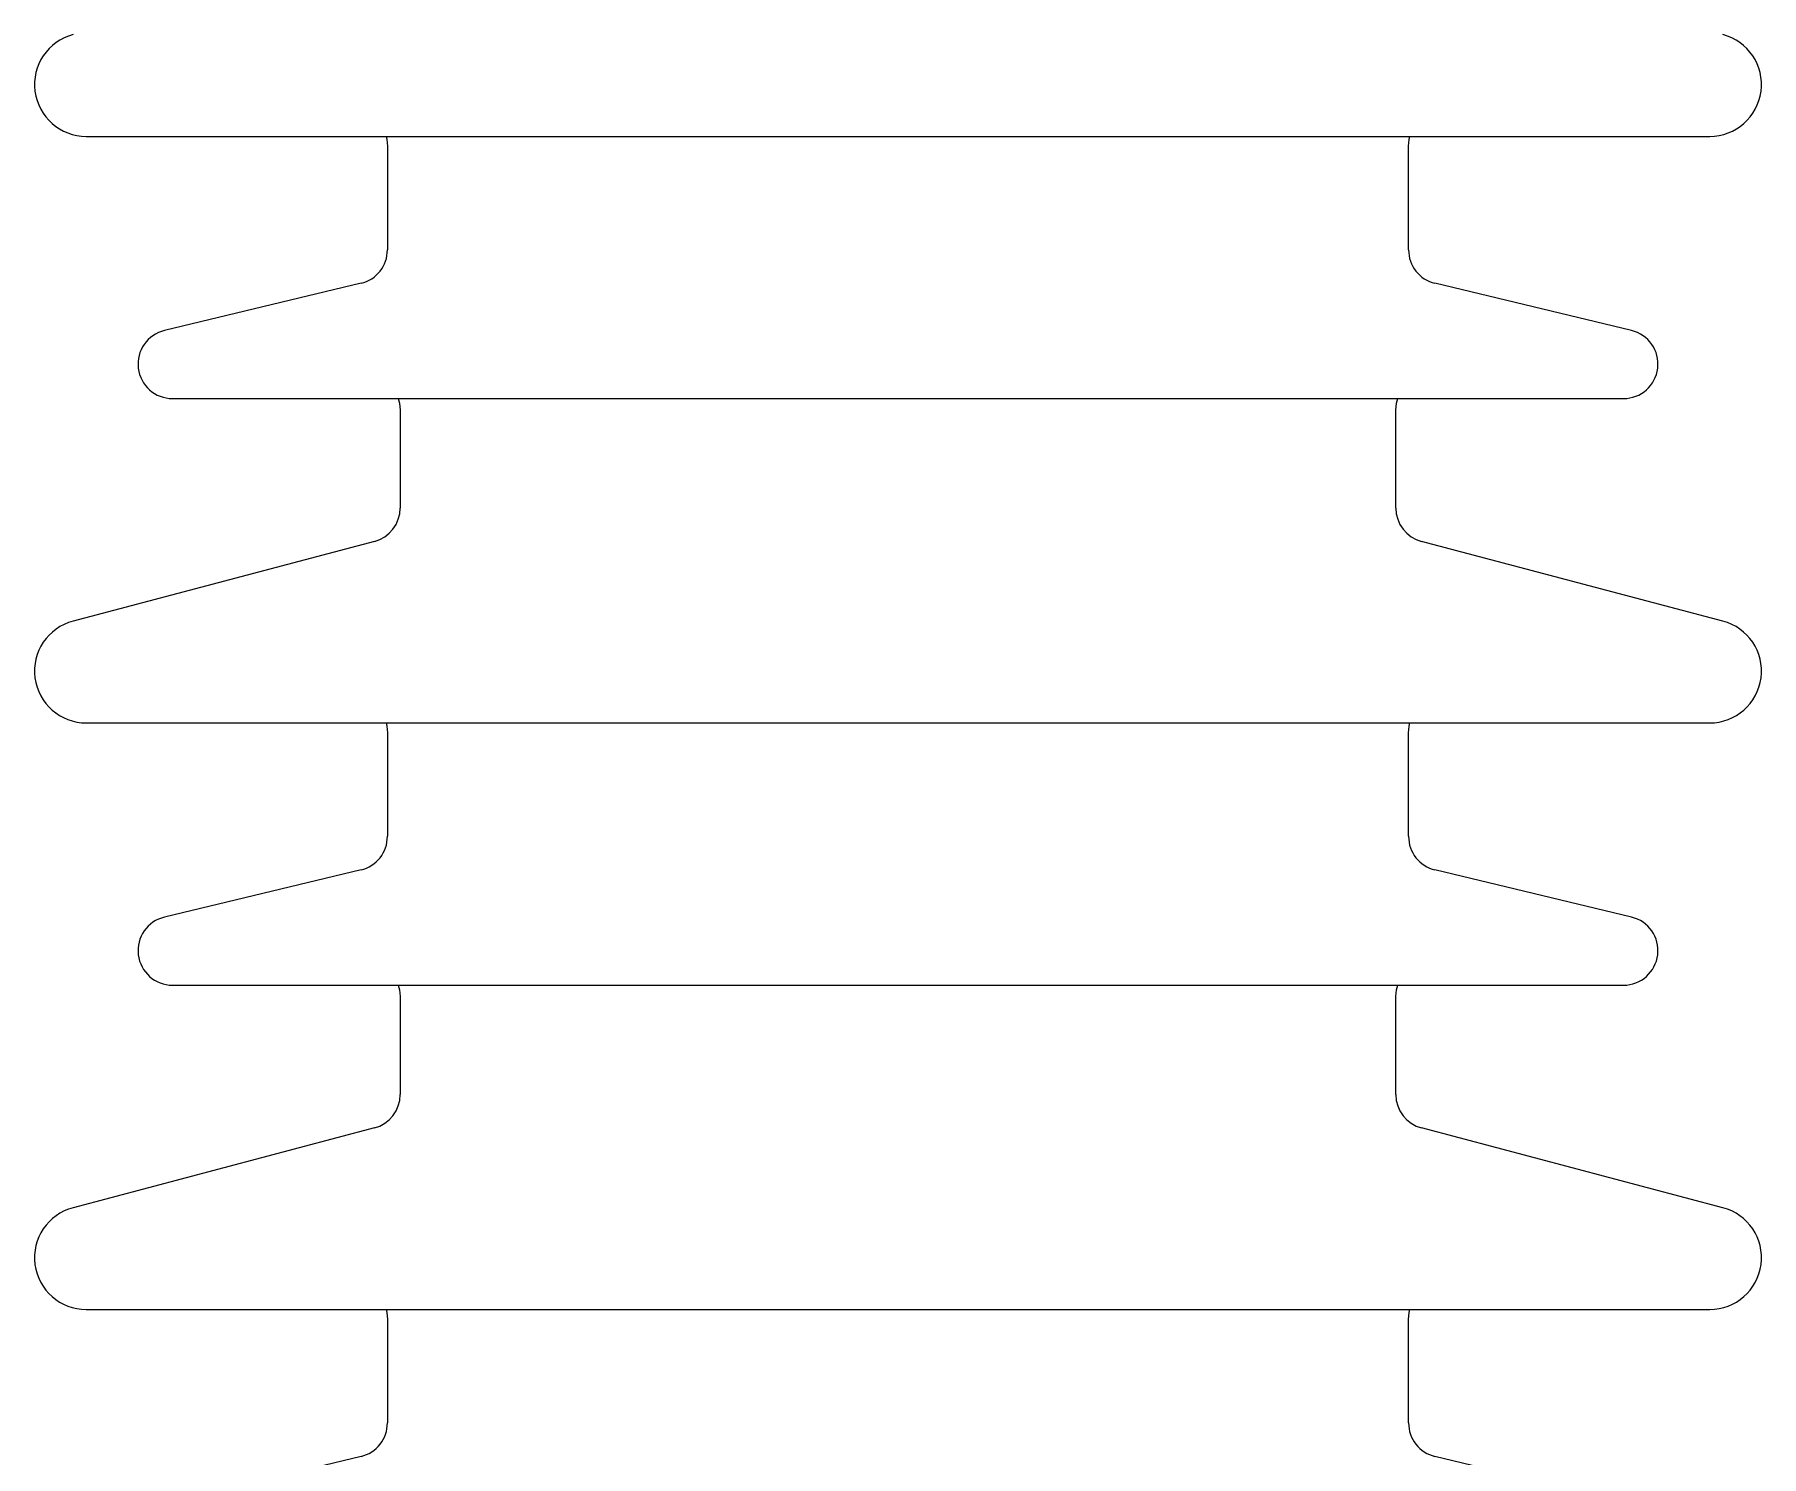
# Model space of a CAD drawing. Header units: millimetres. Extents: x 30710 to 48779, y -19256 to -8564.
# Drawn here: x 33345.1 to 33595.4, y -13304.7 to -13098.7 of the extents above; entities that cross this region are included whole.
import ezdxf

# ---------------------------------------------------------------- set-up
doc = ezdxf.new("R2010")
doc.units = ezdxf.units.MM
doc.header["$LTSCALE"] = 10
doc.layers.add('粗实线', color=4, linetype='Continuous', lineweight=18)

msp = doc.modelspace()

# ---------------------------------------------------------------- linework, layer by layer
at = {"layer": '粗实线'}
for p, q in [((33352.552, -13113.44), (33587.887, -13113.44)), ((33396.21, -13114.872), (33396.21, -13129.872)), ((33544.229, -13129.872), (33544.229, -13114.872)), ((33392.378, -13134.733), (33363.884, -13141.578)), ((33576.555, -13141.578), (33548.061, -13134.733)), ((33365.052, -13151.44), (33575.387, -13151.44)), ((33398.052, -13153.097), (33398.052, -13167.301)), ((33542.387, -13167.301), (33542.387, -13153.097)), ((33394.33, -13172.135), (33350.635, -13183.689)), ((33589.804, -13183.689), (33546.109, -13172.135)), ((33352.552, -13198.44), (33587.887, -13198.44)), ((33396.21, -13199.872), (33396.21, -13214.872)), ((33544.229, -13214.872), (33544.229, -13199.872)), ((33392.378, -13219.733), (33363.884, -13226.578)), ((33576.555, -13226.578), (33548.061, -13219.733)), ((33365.052, -13236.44), (33575.387, -13236.44)), ((33398.052, -13238.097), (33398.052, -13252.301)), ((33542.387, -13252.301), (33542.387, -13238.097)), ((33394.33, -13257.135), (33350.635, -13268.689)), ((33589.804, -13268.689), (33546.109, -13257.135)), ((33352.552, -13283.44), (33587.887, -13283.44)), ((33396.21, -13284.872), (33396.21, -13299.872)), ((33544.229, -13299.872), (33544.229, -13284.872)), ((33392.378, -13304.733), (33363.884, -13311.578)), ((33576.555, -13311.578), (33548.061, -13304.733))]:
    msp.add_line(p, q, dxfattribs=at)
for points in [[(33396.001, -13113.44), (33396.114, -13113.896), (33396.21, -13114.872)], [(33544.229, -13114.872), (33544.325, -13113.896), (33544.438, -13113.44)], [(33397.769, -13151.44), (33397.956, -13152.122), (33398.052, -13153.097)], [(33542.387, -13153.097), (33542.483, -13152.122), (33542.67, -13151.44)], [(33396.001, -13198.44), (33396.114, -13198.896), (33396.21, -13199.872)], [(33544.229, -13199.872), (33544.325, -13198.896), (33544.438, -13198.44)], [(33397.769, -13236.44), (33397.956, -13237.122), (33398.052, -13238.097)], [(33542.387, -13238.097), (33542.483, -13237.122), (33542.67, -13236.44)], [(33396.001, -13283.44), (33396.114, -13283.896), (33396.21, -13284.872)], [(33544.229, -13284.872), (33544.325, -13283.896), (33544.438, -13283.44)]]:
    msp.add_lwpolyline(points, dxfattribs=at)
for centre, radius, start, end in [((33352.552, -13105.94), 7.5, 104.81144, 270), ((33587.887, -13105.94), 7.5, 270, 75.18856), ((33391.21, -13129.872), 5, 283.50795, 0), ((33549.229, -13129.872), 5, 180, 256.49205), ((33365.052, -13146.44), 5, 103.50795, 270), ((33575.387, -13146.44), 5, 270, 76.49205), ((33393.052, -13167.301), 5, 284.81144, 360), ((33547.387, -13167.301), 5, 180, 255.18856), ((33352.552, -13190.94), 7.5, 104.81144, 270), ((33587.887, -13190.94), 7.5, 270, 75.18856), ((33391.21, -13214.872), 5, 283.50795, 0), ((33549.229, -13214.872), 5, 180, 256.49205), ((33365.052, -13231.44), 5, 103.50795, 270), ((33575.387, -13231.44), 5, 270, 76.49205), ((33393.052, -13252.301), 5, 284.81144, 360), ((33547.387, -13252.301), 5, 180, 255.18856), ((33352.552, -13275.94), 7.5, 104.81144, 270), ((33587.887, -13275.94), 7.5, 270, 75.18856), ((33391.21, -13299.872), 5, 283.50795, 360), ((33549.229, -13299.872), 5, 180, 256.49205)]:
    msp.add_arc(centre, radius, start, end, dxfattribs=at)

doc.saveas('drawing.dxf')
